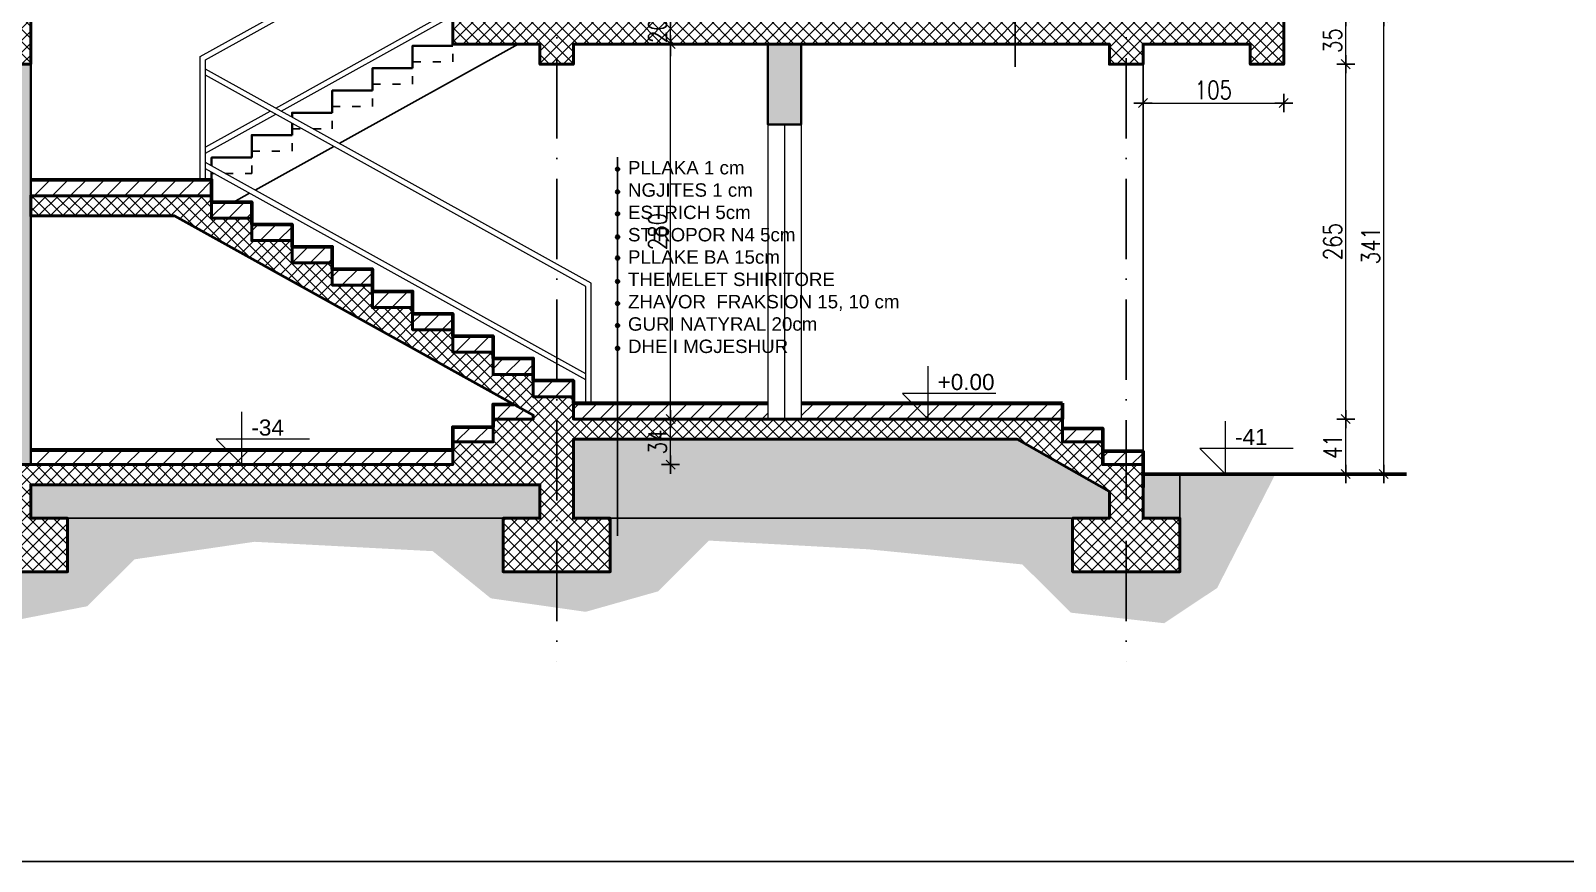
# Model space of a CAD drawing. Header units: metres. Extents: x 2674 to 33045, y -10854 to 2806.
# Drawn here: x 28197 to 29342, y 159 to 779 of the extents above; entities that cross this region are included whole.
import ezdxf

# ---------------------------------------------------------------- set-up
doc = ezdxf.new("R2010")
doc.units = ezdxf.units.M
doc.linetypes.add('ACAD_ISO03W100', pattern=[30, 12, -18])
doc.linetypes.add('ACAD_ISO10W100', pattern=[18, 12, -3, 0, -3])
doc.layers.add('2d hamdia', color=7, linetype='Continuous')
doc.styles.add('_DIM Romans 0.8', font='romans.shx', dxfattribs={"width": 0.8})
doc.styles.get("Standard").update_dxf_attribs({"font": 'arial.ttf'})
doc.dimstyles.new('50 jasht', dxfattribs={"dimscale": 15, "dimtxt": 0.9, "dimasz": 0.3, "dimexe": 1.25, "dimexo": 0.625, "dimgap": 0.2, "dimtad": 1, "dimdec": 0, "dimzin": 12, "dimdsep": 46, "dimtxsty": '_DIM Romans 0.8', "dimblk": '- Kosa Crta za DIM (Mala)', "dimcen": 1, "dimse1": 1, "dimse2": 1, "dimclrd": 256, "dimclrt": 256, "dimazin": 3, "dimtfac": 1, "dimtdec": 0, "dimtix": 1, "dimtmove": 0, "dimatfit": 3, "dimfxl": 1, "dimlwd": 0, "dimarcsym": 0})
pattern_1 = [(45, (118.215, 0), (-6.735192, 6.735192), [])]
pattern_2 = [(45, (29119.129, 1350.625), (-4.490128, 4.490128), []), (135, (29119.129, 1350.625), (-4.490128, -4.490128), [])]

# ---------------------------------------------------------------- blocks, each defined once
blk = doc.blocks.new('- Kosa Crta za DIM (Mala)')
for points in [[(-1.5, 0), (1.5, 0)], [(-0.75, -0.75), (0.75, 0.75)], [(0, -1.5), (0, 1.5)]]:
    blk.add_lwpolyline(points)
blk = doc.blocks.new('*D550')
at = {"lineweight": 0, "transparency": 16777216}
blk.add_line((27681, 2034.2), (27681, 459.5), dxfattribs=at)
at = {"layer": 'Defpoints', "color": 0, "lineweight": 0, "transparency": 16777216}
for p in [(28464.5, 2038.7), (27681, 455), (27797, 455)]:
    blk.add_point(p, dxfattribs=at)
at = {"lineweight": 0, "transparency": 16777216, "xscale": 4.5, "yscale": 4.5, "zscale": 4.5}
for p, rotation in [((27681, 2038.7), 90), ((27681, 455), 270)]:
    blk.add_blockref('- Kosa Crta za DIM (Mala)', p, dxfattribs=dict(at, rotation=rotation))
at = {"lineweight": 0, "transparency": 16777216, "insert": (27671.3, 1246.8), "char_height": 13.5, "attachment_point": 5, "rotation": 90, "style": '_DIM Romans 0.8'}
blk.add_mtext('1584', dxfattribs=at)
blk = doc.blocks.new('*D552')
at = {"lineweight": 0, "transparency": 16777216}
blk.add_line((29178.3, 452.5), (29178.3, 484.5), dxfattribs=at)
at = {"layer": 'Defpoints', "color": 0, "lineweight": 0, "transparency": 16777216}
for p in [(28967, 489), (29178.3, 489), (29027, 448)]:
    blk.add_point(p, dxfattribs=at)
at = {"lineweight": 0, "transparency": 16777216, "xscale": 4.5, "yscale": 4.5, "zscale": 4.5}
for p, rotation in [((29178.3, 489), 90), ((29178.3, 448), 270)]:
    blk.add_blockref('- Kosa Crta za DIM (Mala)', p, dxfattribs=dict(at, rotation=rotation))
at = {"lineweight": 0, "transparency": 16777216, "insert": (29168.5, 468.5), "char_height": 13.5, "attachment_point": 5, "rotation": 90, "style": '_DIM Romans 0.8'}
blk.add_mtext('41', dxfattribs=at)
blk = doc.blocks.new('*D553')
at = {"lineweight": 0, "transparency": 16777216}
blk.add_line((29178.3, 493.5), (29178.3, 749.5), dxfattribs=at)
at = {"layer": 'Defpoints', "color": 0, "lineweight": 0, "transparency": 16777216}
for p in [(29132, 754), (29178.3, 754), (28967, 489)]:
    blk.add_point(p, dxfattribs=at)
at = {"lineweight": 0, "transparency": 16777216, "xscale": 4.5, "yscale": 4.5, "zscale": 4.5}
for p, rotation in [((29178.3, 754), 90), ((29178.3, 489), 270)]:
    blk.add_blockref('- Kosa Crta za DIM (Mala)', p, dxfattribs=dict(at, rotation=rotation))
at = {"lineweight": 0, "transparency": 16777216, "insert": (29168.5, 621.5), "char_height": 13.5, "attachment_point": 5, "rotation": 90, "style": '_DIM Romans 0.8'}
blk.add_mtext('265', dxfattribs=at)
blk = doc.blocks.new('*D554')
at = {"lineweight": 0, "transparency": 16777216}
blk.add_line((29178.3, 758.5), (29178.3, 784.5), dxfattribs=at)
at = {"layer": 'Defpoints', "color": 0, "lineweight": 0, "transparency": 16777216}
for p in [(29132, 789), (29178.3, 789), (29132, 754)]:
    blk.add_point(p, dxfattribs=at)
at = {"lineweight": 0, "transparency": 16777216, "xscale": 4.5, "yscale": 4.5, "zscale": 4.5}
for p, rotation in [((29178.3, 789), 90), ((29178.3, 754), 270)]:
    blk.add_blockref('- Kosa Crta za DIM (Mala)', p, dxfattribs=dict(at, rotation=rotation))
at = {"lineweight": 0, "transparency": 16777216, "insert": (29168.5, 771.5), "char_height": 13.5, "attachment_point": 5, "rotation": 90, "style": '_DIM Romans 0.8'}
blk.add_mtext('35', dxfattribs=at)
blk = doc.blocks.new('*D570')
at = {"lineweight": 0, "transparency": 16777216}
blk.add_line((29206.6, 452.5), (29206.6, 784.5), dxfattribs=at)
at = {"layer": 'Defpoints', "color": 0, "lineweight": 0, "transparency": 16777216}
for p in [(29132, 789), (29206.6, 789), (29223.6, 448)]:
    blk.add_point(p, dxfattribs=at)
at = {"lineweight": 0, "transparency": 16777216, "xscale": 4.5, "yscale": 4.5, "zscale": 4.5}
for p, rotation in [((29206.6, 789), 90), ((29206.6, 448), 270)]:
    blk.add_blockref('- Kosa Crta za DIM (Mala)', p, dxfattribs=dict(at, rotation=rotation))
at = {"lineweight": 0, "transparency": 16777216, "insert": (29196.9, 618.5), "char_height": 13.5, "attachment_point": 5, "rotation": 90, "style": '_DIM Romans 0.8'}
blk.add_mtext('341', dxfattribs=at)
blk = doc.blocks.new('*D576')
at = {"lineweight": 0, "transparency": 16777216}
blk.add_line((28674.5, 459.5), (28674.5, 484.5), dxfattribs=at)
at = {"layer": 'Defpoints', "color": 0, "lineweight": 0, "transparency": 16777216}
for p in [(28602, 489), (28674.5, 489), (28512, 455)]:
    blk.add_point(p, dxfattribs=at)
at = {"lineweight": 0, "transparency": 16777216, "xscale": 4.5, "yscale": 4.5, "zscale": 4.5}
for p, rotation in [((28674.5, 489), 90), ((28674.5, 455), 270)]:
    blk.add_blockref('- Kosa Crta za DIM (Mala)', p, dxfattribs=dict(at, rotation=rotation))
at = {"lineweight": 0, "transparency": 16777216, "insert": (28664.8, 472), "char_height": 13.5, "attachment_point": 5, "rotation": 90, "style": '_DIM Romans 0.8'}
blk.add_mtext('34', dxfattribs=at)
blk = doc.blocks.new('*D577')
at = {"lineweight": 0, "transparency": 16777216}
blk.add_line((28674.5, 493.5), (28674.5, 764.5), dxfattribs=at)
at = {"layer": 'Defpoints', "color": 0, "lineweight": 0, "transparency": 16777216}
for p in [(28674.5, 769), (28747, 769), (28602, 489)]:
    blk.add_point(p, dxfattribs=at)
at = {"lineweight": 0, "transparency": 16777216, "xscale": 4.5, "yscale": 4.5, "zscale": 4.5}
for p, rotation in [((28674.5, 769), 90), ((28674.5, 489), 270)]:
    blk.add_blockref('- Kosa Crta za DIM (Mala)', p, dxfattribs=dict(at, rotation=rotation))
at = {"lineweight": 0, "transparency": 16777216, "insert": (28664.8, 629), "char_height": 13.5, "attachment_point": 5, "rotation": 90, "style": '_DIM Romans 0.8'}
blk.add_mtext('280', dxfattribs=at)
blk = doc.blocks.new('*D578')
at = {"lineweight": 0, "transparency": 16777216}
for p, q in [((28674.5, 793.5), (28674.5, 798)), ((28674.5, 769), (28674.5, 789)), ((28674.5, 764.5), (28674.5, 760))]:
    blk.add_line(p, q, dxfattribs=at)
at = {"layer": 'Defpoints', "color": 0, "lineweight": 0, "transparency": 16777216}
for p in [(28674.5, 789), (28722, 789), (28747, 769)]:
    blk.add_point(p, dxfattribs=at)
at = {"lineweight": 0, "transparency": 16777216, "xscale": 4.5, "yscale": 4.5, "zscale": 4.5}
for p, rotation in [((28674.5, 789), 270), ((28674.5, 769), 90)]:
    blk.add_blockref('- Kosa Crta za DIM (Mala)', p, dxfattribs=dict(at, rotation=rotation))
at = {"lineweight": 0, "transparency": 16777216, "insert": (28664.8, 779), "char_height": 13.5, "attachment_point": 5, "rotation": 90, "style": '_DIM Romans 0.8'}
blk.add_mtext('20', dxfattribs=at)
blk = doc.blocks.new('*D587')
at = {"lineweight": 0, "transparency": 16777216}
blk.add_line((29031.5, 725), (29127.5, 725), dxfattribs=at)
at = {"layer": 'Defpoints', "color": 0, "lineweight": 0, "transparency": 16777216}
for p in [(29132, 789), (29027, 769), (29132, 725)]:
    blk.add_point(p, dxfattribs=at)
at = {"lineweight": 0, "transparency": 16777216, "xscale": 4.5, "yscale": 4.5, "zscale": 4.5, "rotation": 180}
blk.add_blockref('- Kosa Crta za DIM (Mala)', (29027, 725), dxfattribs=at)
at = {"lineweight": 0, "transparency": 16777216, "xscale": 4.5, "yscale": 4.5, "zscale": 4.5}
blk.add_blockref('- Kosa Crta za DIM (Mala)', (29132, 725), dxfattribs=at)
at = {"lineweight": 0, "transparency": 16777216, "insert": (29079.5, 734.7), "char_height": 13.5, "attachment_point": 5, "style": '_DIM Romans 0.8'}
blk.add_mtext('105', dxfattribs=at)

msp = doc.modelspace()

# ---------------------------------------------------------------- hatches: boundary and pattern name
at = {"lineweight": 30}
h = msp.add_hatch(color=255, dxfattribs=at)
h.paths.add_polyline_path([(27822, 655), (27797, 655), (27797, 455), (27822, 455)])
h.paths.add_polyline_path([(27822, 754), (27797, 754), (27797, 735), (27822, 735)])
h.paths.add_polyline_path([(28197, 754), (28172, 754), (28172, 455), (28197, 455)])
h.paths.add_polyline_path([(28772, 769), (28747, 769), (28747, 709), (28772, 709)])
at = {"true_color": 0x000000}
for points in [[(28636.4, 675.6, 1), (28633.4, 675.6, 1)], [(28636.4, 658.7, 1), (28633.4, 658.7, 1)], [(28636.4, 642.3, 1), (28633.4, 642.3, 1)], [(28636.4, 625, 1), (28633.4, 625, 1)], [(28636.4, 609.3, 1), (28633.4, 609.3, 1)], [(28636.4, 591.7, 1), (28633.4, 591.7, 1)], [(28636.4, 575.3, 1), (28633.4, 575.3, 1)], [(28636.4, 558.9, 1), (28633.4, 558.9, 1)], [(28636.4, 541.8, 1), (28633.4, 541.8, 1)]]:
    msp.add_hatch(color=18, dxfattribs=at).paths.add_polyline_path(points)
at = {"lineweight": 18}
h = msp.add_hatch(dxfattribs=at)
h.set_pattern_fill('AR-CONC', color=26, scale=0.1, style=0)
h.set_pattern_definition([(50, (118.215, 0), (18.218467, -1.5939086), [1.905, -20.955]), (355, (118.215, 0), (-3.524283, 19.105664), [1.524, -16.764]), (100.451, (119.733, -0.133), (14.69425, 17.511669), [1.619, -17.809]), (46.1842, (118.215, 5.08), (27.107904, -4.204233), [2.8575, -31.4325]), (96.6356, (120.474, 4.73), (23.740423, 24.742556), [2.4285, -26.7135]), (351.184, (118.215, 5.08), (23.74046, 24.742512), [2.286, -25.146]), (21, (120.755, 3.81), (15.161488, -10.226552), [1.905, -20.955]), (326, (120.755, 3.81), (6.180203, 18.418797), [1.524, -16.764]), (71.4514, (122.018, 2.958), (21.341649, 8.192286), [1.619, -17.809]), (37.5, (118.215, 0), (0.3088603, 8.4555039), [0, -16.5608, 0, -17.018, 0, -16.8275]), (7.5, (118.215, 0), (6.6819663, 10.0180575), [0, -9.7028, 0, -16.1798, 0, -6.4135]), (327.5, (112.551, 0), (13.5590595, -0.5728744), [0, -6.35, 0, -19.812, 0, -26.289]), (317.5, (110.011, 0), (14.812918, 2.542649), [0, -8.255, 0, -13.1572, 0, -18.669])])
h.paths.add_polyline_path([(28703, 398.3), (28821.9, 391.8), (28937, 380.5), (28973.1, 344.5), (29042.8, 336.6), (29082.3, 362.9), (29125.8, 448), (29054.5, 448), (29054.5, 415), (29054.5, 375), (28974.5, 375), (28974.5, 415), (28629.5, 415), (28629.5, 375), (28549.5, 375), (28549.5, 415), (28224.5, 415), (28224.5, 375), (28144.5, 375), (28144.5, 415), (27849.5, 415), (27849.5, 375), (27769.5, 375), (27769.5, 415), (27769.5, 438), (27706.4, 438), (27736.2, 394.6), (27765.9, 350), (27834.7, 341.5), (27887.1, 378.3), (27993.4, 395.3), (28079.9, 385.4), (28129.5, 367.7), (28162.8, 334.4), (28239.3, 349.3), (28274.4, 384.3), (28364, 397.4), (28497, 390.4), (28540.3, 355.2), (28611.1, 345.1), (28665.2, 360.4)])
at = {"layer": '2d hamdia', "lineweight": 0}
h = msp.add_hatch(dxfattribs=at)
h.set_pattern_fill('ANSI37', color=26, scale=2, style=0)
h.set_pattern_definition(pattern_2)
h.paths.add_polyline_path([(29132, 789), (28542, 789), (28542, 806.7), (28512, 806.7), (28512, 824.3), (28482, 824.3), (28482, 841.9), (28452, 841.9), (28452, 859.6), (28422, 859.6), (28422, 877.2), (28392, 877.2), (28392, 894.9), (28362, 894.9), (28362, 912.5), (28332, 912.5), (28332, 930.2), (28302, 930.2), (28302, 947.8), (28197, 947.8), (28197, 932.8), (28273.8, 932.8), (28512, 792.7), (28512, 769), (28577, 769), (28577, 754), (28602, 754), (28602, 769), (29002, 769), (29002, 754), (29027, 754), (29027, 769), (29107, 769), (29107, 754), (29132, 754)])
h = msp.add_hatch(dxfattribs=at)
h.set_pattern_fill('ANSI37', color=26, scale=2, style=0)
h.set_pattern_definition(pattern_2)
h.paths.add_polyline_path([(28197, 789), (27797, 789), (27797, 769), (27797, 754), (27822, 754), (27822, 769), (28172, 769), (28172, 754), (28197, 754), (28197, 769)])
at = {"layer": '2d hamdia', "lineweight": 0, "true_color": 0x969696}
h = msp.add_hatch(dxfattribs=at)
h.set_pattern_fill('ANSI31', color=252, scale=3, style=0)
h.set_pattern_definition(pattern_1)
h.paths.add_polyline_path([(28332, 655.7), (28332, 667.7), (28197, 667.7), (28197, 655.7)])
h.paths.add_polyline_path([(28362, 639), (28362, 651), (28332, 651), (28332, 639)])
h.paths.add_polyline_path([(28392, 622.3), (28392, 634.3), (28362, 634.3), (28362, 622.3)])
h.paths.add_polyline_path([(28392, 617.7), (28392, 605.7), (28422, 605.7), (28422, 617.7)])
h.paths.add_polyline_path([(28422, 601), (28422, 589), (28452, 589), (28452, 601)])
h.paths.add_polyline_path([(28482, 572.3), (28482, 584.3), (28452, 584.3), (28452, 572.3)])
h.paths.add_polyline_path([(28482, 567.7), (28482, 555.7), (28512, 555.7), (28512, 567.7)])
h.paths.add_polyline_path([(28512, 551), (28512, 539), (28542, 539), (28542, 551)])
h.paths.add_polyline_path([(28542, 534.3), (28542, 522.3), (28572, 522.3), (28572, 534.3)])
h.paths.add_polyline_path([(28572, 517.7), (28572, 505.7), (28602, 505.7), (28602, 517.7)])
at = {"layer": '2d hamdia', "lineweight": 0}
h = msp.add_hatch(dxfattribs=at)
h.set_pattern_fill('ANSI37', color=26, scale=2, style=0)
h.set_pattern_definition(pattern_2)
h.paths.add_polyline_path([(28602, 474), (28933, 474), (29002, 434.9), (29002, 415), (28974.5, 415), (28974.5, 375), (29054.5, 375), (29054.5, 415), (29027, 415), (29027, 438), (29027, 455), (28997, 455), (28997, 472), (28967, 472), (28967, 489), (28602, 489), (28602, 505.7), (28572, 505.7), (28572, 522.3), (28542, 522.3), (28542, 539), (28512, 539), (28512, 555.7), (28482, 555.7), (28482, 572.3), (28452, 572.3), (28452, 589), (28422, 589), (28422, 605.7), (28392, 605.7), (28392, 622.3), (28362, 622.3), (28362, 639), (28332, 639), (28332, 655.7), (28197, 655.7), (28197, 640.7), (28304.3, 640.7), (28572, 491.9), (28572, 489), (28542, 489), (28542, 472), (28512, 472), (28512, 455), (27797, 455), (27797, 415), (27769.5, 415), (27769.5, 375), (27849.5, 375), (27849.5, 415), (27822, 415), (27822, 440), (28172, 440), (28172, 415), (28144.5, 415), (28144.5, 375), (28224.5, 375), (28224.5, 415), (28197, 415), (28197, 440), (28577, 440), (28577, 415), (28549.5, 415), (28549.5, 375), (28629.5, 375), (28629.5, 415), (28602, 415)])
at = {"layer": '2d hamdia', "lineweight": 0, "true_color": 0x969696}
h = msp.add_hatch(dxfattribs=at)
h.set_pattern_fill('ANSI31', color=252, scale=3, style=0)
h.set_pattern_definition(pattern_1)
h.paths.add_polyline_path([(28512, 483), (28512, 472), (28542, 472), (28542, 483)])
h.paths.add_polyline_path([(28572, 489), (28572, 491.9), (28557.5, 500), (28542, 500), (28542, 489)])
h = msp.add_hatch(dxfattribs=at)
h.set_pattern_fill('ANSI31', color=252, scale=3, style=0)
h.set_pattern_definition([(45, (28987.084, 477.487), (-6.7352, 6.7352), [])])
h.paths.add_polyline_path([(28967, 482), (28967, 472), (28997, 472), (28997, 482)])
h.paths.add_polyline_path([(29027, 455), (29027, 465), (28997, 465), (28997, 455)])
h.paths.add_polyline_path([(28967, 500), (28772, 500), (28772, 489), (28967, 489)])
h.paths.add_polyline_path([(28602, 500), (28602, 489), (28747, 489), (28747, 500)])
at = {"layer": '2d hamdia', "lineweight": 0}
h = msp.add_hatch(dxfattribs=at)
h.set_pattern_fill('SITEWORK_GRAVEL', color=256, scale=20, style=0, pattern_type=2)
h.set_pattern_definition([(228.0128, (132.6149, 20), (-159.99996464, -180.00002683), [2.69072, -266.38176]), (184.9697, (130.8149, 18), (240.00002103, 19.99982614), [4.61736, -457.1185]), (132.5104, (126.2149, 17.6), (199.999814367, -220.00017348), [3.25576, -322.32064]), (267.2737, (118.4149, 12.6), (19.999920355, 400.0000059), [4.20476, -416.27116]), (292.8337, (118.2149, 8.4), (-100.00019811, 239.999928236), [4.1231, -408.18746]), (357.2737, (119.8149, 4.6), (-400.0000059, 19.999920355), [4.20476, -416.27116]), (37.6942, (124.0149, 4.4), (-260.000146912, -199.999808103), [5.56058, -550.49698]), (72.2553, (128.4149, 7.8), (140.000215254, 439.999924625), [5.24976, -519.72642]), (121.4296, (130.0149, 12.8), (-160.000164684, 259.99990073), [4.219, -417.68146]), (175.2364, (127.8149, 16.4), (220.00001893, -19.99983065), [4.81664, -236.01526]), (222.3974, (123.0149, 16.8), (-240.000147021, -219.99984164), [6.22896, -616.6675]), (138.8141, (138.215, 12.4), (-140.00005894, 119.99994627), [2.12602, -210.47688]), (171.4692, (136.6149, 13.8), (259.999965696, -40.0001582), [4.04474, -400.43022]), (225, (132.615, 14.4), (-2e-15, -20.000006), [2.82842, -25.45584]), (203.1986, (131.215, 16.8), (99.99999461, 40.0000265), [1.52316, -150.7923]), (291.8014, (129.815, 16.2), (-19.9999982, 60.00000546), [2.15406, -105.54924]), (30.9638, (130.615, 14.2), (59.99996045, 40.00004967), [3.49858, -113.12046]), (161.5651, (133.615, 16), (40.0000087, -19.999968), [2.52982, -60.71574]), (16.3895, (118.2149, 16.2), (200.00004397, 59.999854196), [3.544, -350.8569]), (70.3462, (121.6149, 17.2), (-79.99990495, -220.00004271), [2.97322, -294.34816]), (293.1986, (133.615, 20), (-40.0000265, 99.99999461), [3.0463, -149.26916]), (343.6105, (134.8149, 17.2), (-200.00004397, 59.999854196), [3.544, -350.8569]), (339.444, (118.215, 3.8), (-100.0000369, 39.99991993), [3.4176, -167.46248]), (294.7751, (121.4149, 2.6), (-99.999843785, 220.00006844), [2.86356, -283.49286]), (66.8014, (133.815, 0), (40.0000265, 99.99999461), [3.0463, -149.26916]), (17.354, (135.0149, 2.8), (-260.00004038, -79.999890045), [3.35262, -331.90848]), (69.444, (124.015, 0), (-39.99991993, -100.0000369), [1.7088, -169.17128]), (101.3099, (132.615, 0), (-19.99995264, 80.00001504), [1.0198, -100.96058]), (165.9638, (132.415, 1), (60.0000109, -19.99996115), [4.1231, -78.339]), (186.009, (128.4149, 2), (199.99999502, 19.99998635), [3.821, -378.27846]), (303.6901, (130.615, 12.4), (-20.0000267, 39.9999912), [2.88444, -69.22658]), (353.1572, (132.2149, 10), (339.99998731, -40.000159958), [5.03588, -498.55126]), (60.9454, (137.215, 9.4), (-80.00000054, -140.00000769), [2.05912, -203.85348]), (90, (138.215, 11.2), (-20, 20), [1.2, -18.8]), (120.2564, (128.0149, 2.6), (79.999897736, -140.00004912), [2.77848, -275.0704]), (48.0128, (126.6149, 5), (159.99996464, 180.00002683), [5.38144, -263.69104]), (0, (130.215, 9), (20, 20), [5.2, -14.8]), (325.3048, (135.4149, 9), (-199.99988518, 140.00017219), [3.16228, -313.06548]), (254.0546, (138.015, 7.2), (-19.99999779, -80.00000253), [2.91204, -142.69016]), (207.646, (137.2149, 4.4), (-379.999916144, -200.000154263), [4.7413, -469.38948]), (175.4261, (133.0149, 2.2), (-260.000011166, 19.999896023), [5.01598, -496.58148])])
h.paths.add_polyline_path([(27769.5, 438), (27769.5, 415), (27797, 415), (27797, 438)])
h.paths.add_polyline_path([(28144.5, 415), (28172, 415), (28172, 440), (27822, 440), (27822, 415), (27849.5, 415)])
h.paths.add_polyline_path([(28549.5, 415), (28577, 415), (28577, 440), (28197, 440), (28197, 415), (28224.5, 415)])
h.paths.add_polyline_path([(28974.5, 415), (29002, 415), (29002, 434.9), (28933, 474), (28602, 474), (28602, 415), (28629.5, 415)])
h.paths.add_polyline_path([(29027, 448), (29027, 415), (29054.5, 415), (29054.5, 448)])
at = {"layer": '2d hamdia', "lineweight": 0, "true_color": 0x969696}
h = msp.add_hatch(dxfattribs=at)
h.set_pattern_fill('ANSI31', color=252, scale=3, style=0)
h.set_pattern_definition(pattern_1)
h.paths.add_polyline_path([(28512, 455), (28512, 465), (28197, 465), (28197, 455)])
h.paths.add_polyline_path([(27822, 465), (27822, 455), (28172, 455), (28172, 465)])

# ---------------------------------------------------------------- linework, layer by layer
at = {"color": 124, "linetype": 'ACAD_ISO10W100', "lineweight": 25, "ltscale": 5}
for p, q in [((28589.5, 2110.1), (28589.5, 308.1)), ((29014.5, 2110.1), (29014.5, 308.1))]:
    msp.add_line(p, q, dxfattribs=at)
at = {"color": 18, "true_color": 0x000000}
for p, q in [((28931.5, 892.8), (28931.5, 752.1)), ((28634.9, 684.5), (28634.9, 401.8))]:
    msp.add_line(p, q, dxfattribs=at)
at = {"color": 27, "lineweight": 0, "true_color": 0x765241}
for p, q in [((28323.4, 759.7), (28449.3, 829.6)), ((28327.4, 757.3), (28453.3, 827.2)), ((28379.8, 721.2), (28510.3, 793.7)), ((28383.9, 718.9), (28512, 790.1)), ((28323.4, 667.7), (28323.4, 759.7)), ((28327.4, 667.7), (28327.4, 757.3)), ((28615.3, 590.4), (28327.4, 750.3)), ((28611.3, 588), (28327.4, 745.7)), ((28327.4, 687.5), (28379.8, 716.6)), ((28327.6, 692.2), (28375.7, 718.9)), ((28611.3, 522.8), (28327.4, 680.5)), ((28611.3, 518.3), (28327.4, 675.9)), ((28611.3, 501), (28611.3, 588)), ((28615.3, 501), (28615.3, 590.4))]:
    msp.add_line(p, q, dxfattribs=at)
for p, q in [((28512, 792.7), (28512, 769)), ((28197, 789), (28197, 769)), ((29132, 789), (29132, 754)), ((28197, 769), (28197, 455)), ((28560.7, 769), (28427.2, 694.8)), ((28512, 769), (28577, 769)), ((28577, 769), (28577, 754)), ((28602, 769), (28602, 754)), ((28602, 769), (29002, 769)), ((29002, 769), (29002, 754)), ((29027, 769), (29027, 754)), ((29027, 769), (29107, 769)), ((29107, 769), (29107, 754)), ((28172, 754), (28197, 754)), ((28577, 754), (28602, 754)), ((29002, 754), (29027, 754)), ((29027, 754), (29027, 455)), ((29107, 754), (29132, 754)), ((28423.1, 692.6), (28364.4, 660)), ((28360.3, 657.7), (28348.3, 651)), ((28542, 489), (28572, 489)), ((28572, 491.9), (28572, 489)), ((28602, 489), (28967, 489)), ((28602, 474), (28933, 474)), ((28933, 474), (29002, 434.9)), ((27797, 455), (28512, 455)), ((29054.5, 415), (29054.5, 448)), ((28197, 440), (28577, 440)), ((28224.5, 415), (28549.5, 415)), ((28629.5, 415), (28974.5, 415))]:
    msp.add_line(p, q)
at = {"lineweight": 0}
for p, q in [((28747, 769), (28747, 489)), ((28772, 769), (28772, 489)), ((28772, 709), (28747, 709)), ((28759.5, 709), (28759.5, 489)), ((28602, 500), (28747, 500)), ((28772, 500), (28967, 500)), ((28197, 465), (28512, 465))]:
    msp.add_line(p, q, dxfattribs=at)
at = {"elevation": -574.7}
msp.add_lwpolyline([(27105, 158.8), (27105, 2258.8), (30075, 2258.8), (30075, 158.8), (27105, 158.8)], close=True, dxfattribs=at)
at = {"lineweight": 40}
for points in [[(28512, 792.7), (28512, 769), (28577, 769), (28577, 754), (28602, 754), (28602, 769), (29002, 769), (29002, 754), (29027, 754), (29027, 769), (29107, 769), (29107, 754), (29132, 754), (29132, 789)], [(28144.5, 375), (28224.5, 375), (28224.5, 415), (28197, 415), (28197, 440), (28577, 440), (28577, 415), (28549.5, 415), (28549.5, 375), (28629.5, 375), (28629.5, 415), (28602, 415), (28602, 474), (28933, 474), (29002, 434.9), (29002, 415), (28974.5, 415), (28974.5, 375), (29054.5, 375), (29054.5, 415), (29027, 415), (29027, 438), (29027, 455), (28997, 455), (28997, 472), (28967, 472), (28967, 489), (28602, 489), (28602, 505.7), (28572, 505.7), (28572, 522.3), (28542, 522.3), (28542, 539), (28512, 539), (28512, 555.7), (28482, 555.7), (28482, 572.3), (28452, 572.3), (28452, 589), (28422, 589), (28422, 605.7), (28392, 605.7), (28392, 622.3), (28362, 622.3), (28362, 639), (28332, 639), (28332, 655.7), (28197, 655.7), (28197, 640.7), (28304.3, 640.7), (28572, 491.9), (28572, 489), (28542, 489), (28542, 472), (28512, 472), (28512, 455), (27797, 455)]]:
    msp.add_lwpolyline(points, dxfattribs=at)
msp.add_lwpolyline([(28197, 789), (27797, 789), (27797, 769), (27797, 754), (27822, 754), (27822, 769), (28172, 769), (28172, 754), (28197, 754), (28197, 769)], close=True, dxfattribs=at)
at = {"linetype": 'ACAD_ISO03W100', "ltscale": 0.5}
for points in [[(28512, 755.7), (28512, 772.3)], [(28482, 739), (28482, 755.7), (28512, 755.7)], [(28452, 722.3), (28452, 739), (28482, 739)], [(28422, 705.7), (28422, 722.3), (28452, 722.3)], [(28392, 689), (28392, 705.7), (28399.5, 705.7)], [(28407.7, 705.7), (28422, 705.7)], [(28362, 672.3), (28362, 689), (28392, 689)], [(28332, 655.7), (28332, 672.3), (28333.9, 672.3)], [(28342.1, 672.3), (28362, 672.3)]]:
    msp.add_lwpolyline(points, dxfattribs=at)
at = {"lineweight": 30}
for points in [[(28772, 769), (28747, 769), (28747, 709), (28772, 709)], [(28197, 754), (28172, 754), (28172, 455), (28197, 455)]]:
    msp.add_lwpolyline(points, close=True, dxfattribs=at)
for points in [[(28332, 639), (28332, 655.7), (28197, 655.7)], [(28572, 491.9), (28304.3, 640.7), (28197, 640.7)], [(28362, 622.3), (28362, 639), (28332, 639)], [(28392, 605.7), (28392, 622.3), (28362, 622.3)], [(28422, 589), (28422, 605.7), (28392, 605.7)], [(28452, 572.3), (28452, 589), (28422, 589)], [(28482, 555.7), (28482, 572.3), (28452, 572.3)], [(28512, 539), (28512, 555.7), (28482, 555.7)], [(28542, 522.3), (28542, 539), (28512, 539)], [(28572, 505.7), (28572, 522.3), (28542, 522.3)], [(28602, 489), (28602, 505.7), (28572, 505.7)], [(28542, 489), (28542, 472), (28512, 472), (28512, 455)], [(28967, 489), (28967, 472), (28997, 472), (28997, 455), (29027, 455), (29027, 438)], [(28577, 440), (28577, 415), (28549.5, 415), (28549.5, 375), (28629.5, 375), (28629.5, 415), (28602, 415), (28602, 474)], [(28172, 440), (28172, 415), (28144.5, 415), (28144.5, 375), (28224.5, 375), (28224.5, 415), (28197, 415), (28197, 440)], [(29002, 434.9), (29002, 415), (28974.5, 415), (28974.5, 375), (29054.5, 375), (29054.5, 415), (29027, 415), (29027, 438)]]:
    msp.add_lwpolyline(points)
at = {"lineweight": 20}
for points in [[(28917.1, 508), (28847.6, 508), (28866.6, 489), (28866.6, 528.4)], [(28405, 474), (28335.5, 474), (28354.5, 455), (28354.5, 494.4)], [(29139.1, 467), (29069.5, 467), (29088.5, 448), (29088.5, 487.4)]]:
    msp.add_lwpolyline(points, dxfattribs=at)
at = {"color": 18, "true_color": 0x000000}
for centre in [(28634.9, 675.6), (28634.9, 658.7), (28634.9, 642.3), (28634.9, 625), (28634.9, 609.3), (28634.9, 591.7), (28634.9, 575.3), (28634.9, 558.9), (28634.9, 541.8)]:
    msp.add_circle(centre, 1.5, dxfattribs=at)
at = {"layer": '2d hamdia', "color": 44, "lineweight": 50}
for p, q in [((28602, 501), (28747, 501)), ((28772, 501), (28967, 501)), ((28967, 501), (28967, 489)), ((28197, 466), (28512, 466))]:
    msp.add_line(p, q, dxfattribs=at)
at = {"layer": '2d hamdia', "color": 46, "lineweight": 50}
msp.add_line((29027, 448), (29223.6, 448), dxfattribs=at)
at = {"layer": '2d hamdia', "color": 44, "lineweight": 30}
for points in [[(28482, 751), (28482, 767.7), (28512, 767.7)], [(28452, 734.3), (28452, 751), (28482, 751)], [(28422, 717.7), (28422, 734.3), (28452, 734.3)], [(28392, 714.4), (28392, 717.7), (28422, 717.7)], [(28362, 684.3), (28362, 701), (28392, 701)], [(28392, 701), (28392, 709.8)], [(28332, 678), (28332, 684.3), (28362, 684.3)], [(28332, 667.7), (28332, 673.4)]]:
    msp.add_lwpolyline(points, dxfattribs=at)
at = {"layer": '2d hamdia', "color": 44, "lineweight": 50}
for points in [[(28332, 651), (28332, 667.7), (28197, 667.7)], [(28362, 634.3), (28362, 651), (28332, 651)], [(28392, 617.7), (28392, 634.3), (28362, 634.3)], [(28422, 601), (28422, 617.7), (28392, 617.7)], [(28452, 584.3), (28452, 601), (28422, 601)], [(28482, 567.7), (28482, 584.3), (28452, 584.3)], [(28512, 551), (28512, 567.7), (28482, 567.7)], [(28542, 534.3), (28542, 551), (28512, 551)], [(28572, 517.7), (28572, 534.3), (28542, 534.3)], [(28602, 501), (28602, 517.7), (28572, 517.7)], [(28542, 483), (28542, 500), (28557.5, 500)], [(28512, 466), (28512, 483), (28542, 483)], [(28997, 455), (28997, 482), (28967, 482)], [(29027, 438), (29027, 465), (28997, 465)]]:
    msp.add_lwpolyline(points, dxfattribs=at)

# ---------------------------------------------------------------- texts
at = {"lineweight": 30, "ltscale": 3.5, "insert": (28642.7, 681.7), "char_height": 10, "width": 436.186, "attachment_point": 1}
msp.add_mtext('PLLAKA 1 cm\\PNGJITES 1 cm\\PESTRICH 5cm\\PSTIROPOR N4 5cm\\PPLLAKE BA 15cm\\PTHEMELET SHIRITORE\\PZHAVOR  FRAKSION 15, 10 cm\\PGURI NATYRAL 20cm\\PDHE I MGJESHUR', dxfattribs=at)
at = {"lineweight": 0, "char_height": 12, "attachment_point": 1}
for s, insert in [('+0.00', (28873.8, 522.7)), ('-34', (28361.7, 488.7)), ('-41', (29095.7, 481.7))]:
    msp.add_mtext_dynamic_manual_height_columns(s, width=211.732, gutter_width=12.5, heights=[0], dxfattribs=dict(at, insert=insert))

# ---------------------------------------------------------------- dimensions: what is measured, and where the dimension line sits
at = {"lineweight": 0}
for base, p1, p2, picture, middle in [((27681, 455), (28464.5, 2038.7), (27797, 455), '*D550', (27671.3, 1246.8)), ((29206.6, 789), (29223.6, 448), (29132, 789), '*D570', (29196.9, 618.5)), ((28674.5, 489), (28512, 455), (28602, 489), '*D576', (28664.8, 472)), ((29178.3, 489), (29027, 448), (28967, 489), '*D552', (29168.5, 468.5))]:
    dim = msp.add_linear_dim(base=base, p1=p1, p2=p2, angle=90, dimstyle='50 jasht', dxfattribs=at)
    dim.commit()
    dim.dimension.update_dxf_attribs({"geometry": picture, "text_midpoint": middle})
for base, p1, p2, picture, middle in [((28674.5, 789), (28747, 769), (28722, 789), '*D578', (28664.8, 779)), ((29178.3, 789), (29132, 754), (29132, 789), '*D554', (29168.5, 771.5)), ((28674.5, 769), (28602, 489), (28747, 769), '*D577', (28664.8, 629)), ((29178.3, 754), (28967, 489), (29132, 754), '*D553', (29168.5, 621.5))]:
    dim = msp.add_linear_dim(base=base, p1=p1, p2=p2, angle=90, dimstyle='50 jasht', override={"dimtmove": 1}, dxfattribs=at)
    dim.commit()
    dim.dimension.update_dxf_attribs({"geometry": picture, "text_midpoint": middle})
dim = msp.add_linear_dim(base=(29132, 725), p1=(29027, 769), p2=(29132, 789), dimstyle='50 jasht', dxfattribs=at)
dim.commit()
dim.dimension.update_dxf_attribs({"geometry": '*D587', "text_midpoint": (29079.5, 734.7)})

doc.saveas('drawing.dxf')
